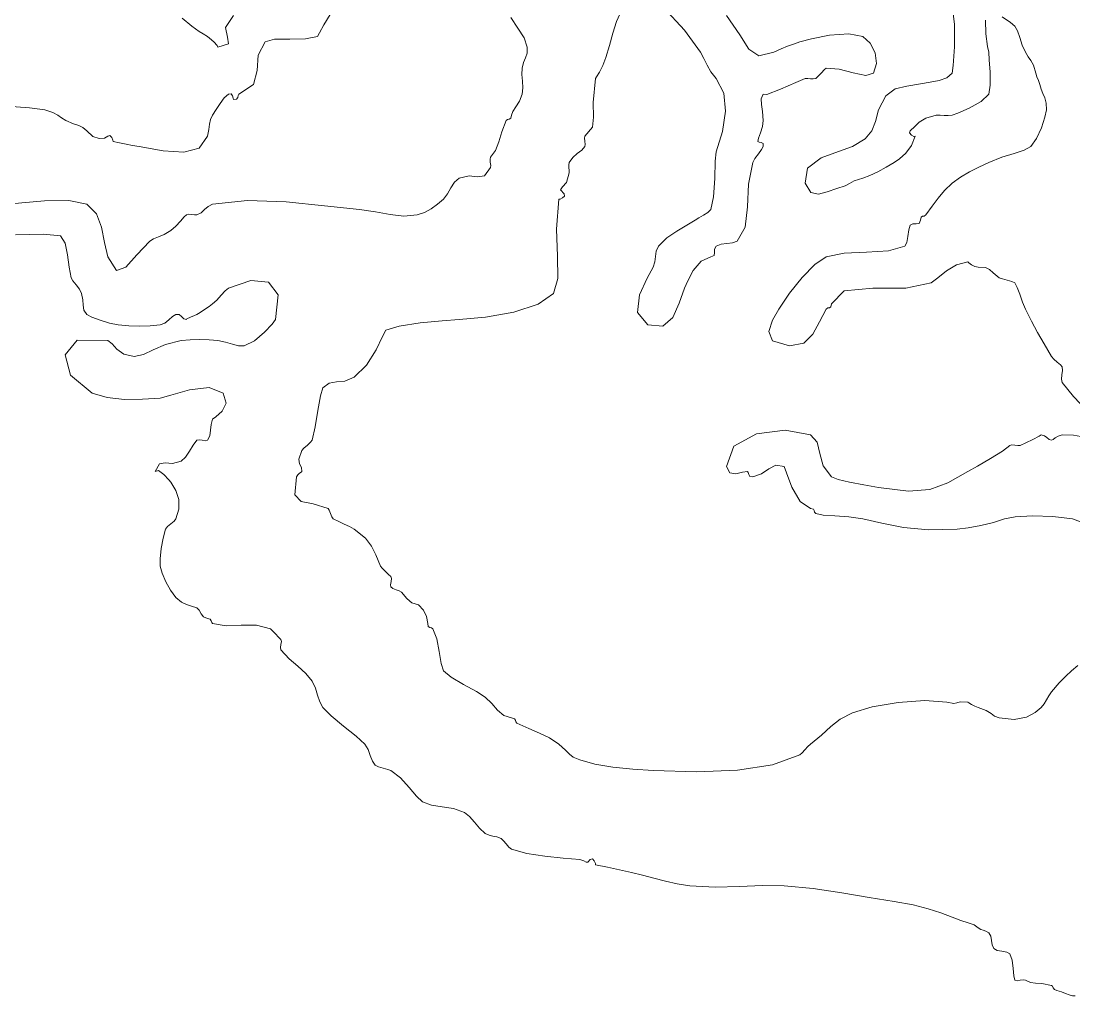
# Model space of a CAD drawing. Header units: inches. Extents: x 18 to 851, y -500 to 848.
# Drawn here: x 132.22 to 153.48, y 806.6 to 826.3 of the extents above; entities that cross this region are included whole.
import ezdxf

# ---------------------------------------------------------------- set-up
doc = ezdxf.new("R2010")
doc.units = ezdxf.units.IN
doc.header["$MEASUREMENT"] = 0
doc.layers.add('Layer 1', color=7, linetype='Continuous')

msp = doc.modelspace()

# ---------------------------------------------------------------- linework, layer by layer
at = {"layer": 'Layer 1', "lineweight": 0}
for points in [[(151.69, 826.317), (151.697, 826.038), (151.733, 825.784), (151.755, 825.665), (151.766, 825.514), (151.784, 825.262), (151.787, 824.999), (151.755, 824.817), (151.602, 824.671), (151.359, 824.537), (151.129, 824.437), (151.014, 824.394), (150.938, 824.385), (150.856, 824.39), (150.774, 824.398), (150.696, 824.394), (150.484, 824.333), (150.353, 824.253), (150.26, 824.165), (150.167, 824.076), (150.158, 824.035), (150.195, 823.991), (150.244, 823.963), (150.272, 823.97), (150.194, 823.782), (150.08, 823.628), (149.956, 823.513), (149.849, 823.441), (149.681, 823.345), (149.515, 823.252), (149.357, 823.174), (149.214, 823.123), (149.037, 823.066), (148.944, 823.016), (148.854, 822.966), (148.685, 822.912), (148.494, 822.848), (148.317, 822.798), (148.165, 822.832), (148.049, 823.018), (148.093, 823.327), (148.369, 823.531), (148.723, 823.664), (149.002, 823.759), (149.263, 823.915), (149.397, 824.079), (149.467, 824.268), (149.531, 824.5), (149.676, 824.787), (149.866, 824.924), (150.1, 824.981), (150.378, 825.029), (150.572, 825.063), (150.755, 825.094), (150.908, 825.146), (151.014, 825.241), (151.035, 825.401), (151.063, 825.773), (151.067, 826.223), (151.014, 826.617)], [(151.014, 826.617), (151.067, 826.223), (151.063, 825.773), (151.035, 825.401), (151.014, 825.241), (150.908, 825.146), (150.755, 825.094), (150.572, 825.063), (150.378, 825.029), (150.1, 824.981), (149.866, 824.924), (149.676, 824.787), (149.531, 824.5), (149.467, 824.268), (149.397, 824.079), (149.263, 823.915), (149.002, 823.759), (148.723, 823.664), (148.369, 823.531), (148.093, 823.327), (148.049, 823.018), (148.165, 822.832), (148.317, 822.798), (148.494, 822.848), (148.685, 822.912), (148.854, 822.966), (148.944, 823.016), (149.037, 823.066), (149.214, 823.123), (149.357, 823.174), (149.515, 823.252), (149.681, 823.345), (149.849, 823.441), (149.956, 823.513), (150.08, 823.628), (150.194, 823.782), (150.272, 823.97), (150.244, 823.963), (150.195, 823.991), (150.158, 824.035), (150.167, 824.076), (150.26, 824.165), (150.353, 824.253), (150.484, 824.333), (150.696, 824.394), (150.774, 824.398), (150.856, 824.39), (150.938, 824.385), (151.014, 824.394), (151.129, 824.437), (151.359, 824.537), (151.602, 824.671), (151.755, 824.817), (151.787, 824.999), (151.784, 825.262), (151.766, 825.514), (151.755, 825.665), (151.733, 825.784), (151.697, 826.038), (151.69, 826.317)], [(138.454, 826.425), (138.328, 826.221), (138.245, 826.056), (138.202, 825.982), (137.962, 825.937), (137.641, 825.933), (137.335, 825.928), (137.144, 825.876), (137.003, 825.609), (136.982, 825.299), (136.91, 825.014), (136.614, 824.817), (136.6, 824.794), (136.591, 824.753), (136.567, 824.717), (136.508, 824.711), (136.501, 824.736), (136.486, 824.786), (136.455, 824.825), (136.402, 824.817), (136.318, 824.742), (136.233, 824.632), (136.152, 824.509), (136.084, 824.394), (136.044, 824.304), (136.022, 824.214), (136.005, 824.107), (135.979, 823.97), (135.814, 823.725), (135.504, 823.645), (135.087, 823.675), (134.602, 823.759), (134.469, 823.783), (134.337, 823.807), (134.205, 823.834), (134.073, 823.864), (134.071, 823.89), (134.048, 823.943), (134.01, 823.984), (133.967, 823.97), (133.897, 823.928), (133.791, 823.923), (133.667, 823.967), (133.543, 824.076), (133.466, 824.149), (133.384, 824.185), (133.276, 824.219), (133.12, 824.288), (133.032, 824.343), (132.957, 824.396), (132.856, 824.449), (132.696, 824.5), (132.388, 824.54), (131.936, 824.574)], [(135.468, 826.357), (135.661, 826.194), (135.737, 826.138), (135.814, 826.087), (135.894, 826.037), (135.979, 825.982), (136.022, 825.947), (136.105, 825.875), (136.178, 825.804), (136.19, 825.771), (136.402, 825.834), (136.381, 825.972), (136.344, 826.168), (136.508, 826.406)], [(144.343, 826.512), (144.24, 826.286), (144.163, 826.048), (144.097, 825.804), (144.026, 825.559), (143.963, 825.399), (143.894, 825.265), (143.837, 825.171), (143.814, 825.135), (143.768, 824.654), (143.777, 824.354), (143.753, 824.152), (143.602, 823.97), (143.591, 823.931), (143.599, 823.869), (143.607, 823.804), (143.602, 823.759), (143.538, 823.691), (143.447, 823.621), (143.354, 823.54), (143.285, 823.441), (143.276, 823.394), (143.277, 823.337), (143.283, 823.279), (143.285, 823.229), (143.232, 823.037), (143.151, 822.944), (143.111, 822.888), (143.179, 822.806), (143.192, 822.762), (143.151, 822.724), (143.098, 822.7), (143.073, 822.7), (143.029, 822.093), (143.046, 821.544), (143.051, 821.096), (142.967, 820.794), (142.658, 820.574), (142.165, 820.415), (141.596, 820.313), (141.061, 820.265), (140.718, 820.242), (140.273, 820.198), (139.851, 820.135), (139.579, 820.053), (139.515, 819.927), (139.385, 819.656), (139.193, 819.344), (138.943, 819.1), (138.755, 819.025), (138.584, 819.008), (138.434, 818.984), (138.308, 818.888), (138.259, 818.724), (138.209, 818.427), (138.155, 818.097), (138.096, 817.829), (138.062, 817.787), (137.996, 817.728), (137.927, 817.666), (137.885, 817.618), (137.821, 817.447), (137.836, 817.35), (137.875, 817.281), (137.885, 817.194), (137.87, 817.184), (137.838, 817.164), (137.803, 817.132), (137.779, 817.088), (137.743, 816.729), (137.871, 816.589), (138.111, 816.541), (138.414, 816.453), (138.44, 816.416), (138.464, 816.35), (138.49, 816.283), (138.52, 816.241), (138.632, 816.185), (138.741, 816.136), (138.846, 816.087), (138.943, 816.029), (139.168, 815.849), (139.293, 815.691), (139.376, 815.517), (139.473, 815.288), (139.507, 815.245), (139.57, 815.181), (139.638, 815.117), (139.685, 815.076), (139.695, 815.037), (139.688, 814.974), (139.678, 814.91), (139.685, 814.865), (139.725, 814.836), (139.787, 814.81), (139.851, 814.784), (139.896, 814.759), (139.94, 814.712), (140.001, 814.641), (140.063, 814.576), (140.108, 814.547), (140.243, 814.502), (140.34, 814.399), (140.401, 814.265), (140.426, 814.124), (140.439, 814.063), (140.467, 814.046), (140.5, 814.042), (140.532, 814.018), (140.608, 813.817), (140.657, 813.561), (140.697, 813.321), (140.743, 813.17), (140.898, 813.042), (141.15, 812.893), (141.411, 812.75), (141.59, 812.641), (141.724, 812.51), (141.839, 812.375), (141.961, 812.267), (142.12, 812.218), (142.178, 812.202), (142.197, 812.172), (142.203, 812.138), (142.226, 812.112), (142.468, 812.003), (142.686, 811.913), (142.885, 811.816), (143.073, 811.688), (143.208, 811.568), (143.287, 811.489), (143.365, 811.43), (143.496, 811.371), (143.798, 811.287), (144.165, 811.227), (144.569, 811.186), (144.979, 811.159), (145.86, 811.133), (146.68, 811.167), (147.389, 811.275), (147.943, 811.477), (147.988, 811.514), (148.044, 811.575), (148.103, 811.64), (148.155, 811.688), (148.378, 811.873), (148.564, 812.043), (148.758, 812.194), (149.002, 812.323), (149.399, 812.441), (149.926, 812.534), (150.468, 812.574), (150.908, 812.535), (151.051, 812.512), (151.113, 812.527), (151.178, 812.545), (151.332, 812.535), (151.356, 812.521), (151.41, 812.49), (151.477, 812.455), (151.543, 812.429), (151.706, 812.368), (151.803, 812.308), (151.875, 812.256), (151.967, 812.218), (152.271, 812.188), (152.515, 812.238), (152.696, 812.332), (152.814, 812.429), (152.875, 812.504), (152.923, 812.583), (152.969, 812.666), (153.025, 812.747), (153.18, 812.929), (153.309, 813.064), (153.429, 813.173), (153.555, 813.276)], [(153.555, 813.276), (153.429, 813.173), (153.309, 813.064), (153.18, 812.929), (153.025, 812.747), (152.969, 812.666), (152.923, 812.583), (152.875, 812.504), (152.814, 812.429), (152.696, 812.332), (152.515, 812.238), (152.271, 812.188), (151.967, 812.218), (151.875, 812.256), (151.803, 812.308), (151.706, 812.368), (151.543, 812.429), (151.477, 812.455), (151.41, 812.49), (151.356, 812.521), (151.332, 812.535), (151.178, 812.545), (151.113, 812.527), (151.051, 812.512), (150.908, 812.535), (150.468, 812.574), (149.926, 812.534), (149.399, 812.441), (149.002, 812.323), (148.758, 812.194), (148.564, 812.043), (148.378, 811.873), (148.155, 811.688), (148.103, 811.64), (148.044, 811.575), (147.988, 811.514), (147.943, 811.477), (147.389, 811.275), (146.68, 811.167), (145.86, 811.133), (144.979, 811.159), (144.569, 811.186), (144.165, 811.227), (143.798, 811.287), (143.496, 811.371), (143.365, 811.43), (143.287, 811.489), (143.208, 811.568), (143.073, 811.688), (142.885, 811.816), (142.686, 811.913), (142.468, 812.003), (142.226, 812.112), (142.203, 812.138), (142.197, 812.172), (142.178, 812.202), (142.12, 812.218), (141.961, 812.267), (141.839, 812.375), (141.724, 812.51), (141.59, 812.641), (141.411, 812.75), (141.15, 812.893), (140.898, 813.042), (140.743, 813.17), (140.697, 813.321), (140.657, 813.561), (140.608, 813.817), (140.532, 814.018), (140.5, 814.042), (140.467, 814.046), (140.439, 814.063), (140.426, 814.124), (140.401, 814.265), (140.34, 814.399), (140.243, 814.502), (140.108, 814.547), (140.063, 814.576), (140.001, 814.641), (139.94, 814.712), (139.896, 814.759), (139.851, 814.784), (139.787, 814.81), (139.725, 814.836), (139.685, 814.865), (139.678, 814.91), (139.688, 814.974), (139.695, 815.037), (139.685, 815.076), (139.638, 815.117), (139.57, 815.181), (139.507, 815.245), (139.473, 815.288), (139.376, 815.517), (139.293, 815.691), (139.168, 815.849), (138.943, 816.029), (138.846, 816.087), (138.741, 816.136), (138.632, 816.185), (138.52, 816.241), (138.49, 816.283), (138.464, 816.35), (138.44, 816.416), (138.414, 816.453), (138.111, 816.541), (137.871, 816.589), (137.743, 816.729), (137.779, 817.088), (137.803, 817.132), (137.838, 817.164), (137.87, 817.184), (137.885, 817.194), (137.875, 817.281), (137.836, 817.35), (137.821, 817.447), (137.885, 817.618), (137.927, 817.666), (137.996, 817.728), (138.062, 817.787), (138.096, 817.829), (138.155, 818.097), (138.209, 818.427), (138.259, 818.724), (138.308, 818.888), (138.434, 818.984), (138.584, 819.008), (138.755, 819.025), (138.943, 819.1), (139.193, 819.344), (139.385, 819.656), (139.515, 819.927), (139.579, 820.053), (139.851, 820.135), (140.273, 820.198), (140.718, 820.242), (141.061, 820.265), (141.596, 820.313), (142.165, 820.415), (142.658, 820.574), (142.967, 820.794), (143.051, 821.096), (143.046, 821.544), (143.029, 822.093), (143.073, 822.7), (143.098, 822.7), (143.151, 822.724), (143.192, 822.762), (143.179, 822.806), (143.111, 822.888), (143.151, 822.944), (143.232, 823.037), (143.285, 823.229), (143.283, 823.279), (143.277, 823.337), (143.276, 823.394), (143.285, 823.441), (143.354, 823.54), (143.447, 823.621), (143.538, 823.691), (143.602, 823.759), (143.607, 823.804), (143.599, 823.869), (143.591, 823.931), (143.602, 823.97), (143.753, 824.152), (143.777, 824.354), (143.768, 824.654), (143.814, 825.135), (143.837, 825.171), (143.894, 825.265), (143.963, 825.399), (144.026, 825.559), (144.097, 825.804), (144.163, 826.048), (144.24, 826.286), (144.343, 826.512)], [(146.461, 826.406), (146.728, 826.017), (146.914, 825.727), (147.112, 825.591), (147.414, 825.665), (147.565, 825.736), (147.691, 825.787), (147.812, 825.829), (147.943, 825.876), (148.177, 825.94), (148.543, 826.008), (148.927, 826.036), (149.214, 825.982), (149.358, 825.851), (149.46, 825.655), (149.492, 825.438), (149.426, 825.241), (149.271, 825.195), (149.019, 825.249), (148.732, 825.324), (148.473, 825.347), (148.438, 825.315), (148.374, 825.246), (148.307, 825.174), (148.261, 825.135), (148.212, 825.127), (148.156, 825.131), (148.1, 825.138), (148.049, 825.135), (147.863, 825.058), (147.551, 824.918), (147.276, 824.809), (147.202, 824.817), (147.16, 824.722), (147.166, 824.611), (147.189, 824.471), (147.202, 824.288), (147.184, 824.166), (147.145, 824.038), (147.109, 823.929), (147.096, 823.864), (147.121, 823.847), (147.163, 823.843), (147.199, 823.823), (147.202, 823.759), (147.169, 823.701), (147.104, 823.613), (147.035, 823.519), (146.99, 823.441), (146.902, 823.004), (146.884, 822.542), (146.84, 822.132), (146.673, 821.853), (146.578, 821.816), (146.466, 821.804), (146.351, 821.79), (146.249, 821.747), (146.22, 821.69), (146.221, 821.622), (146.21, 821.563), (146.144, 821.535), (145.947, 821.447), (145.79, 821.258), (145.677, 821.049), (145.614, 820.9), (145.505, 820.596), (145.374, 820.31), (145.177, 820.133), (144.873, 820.159), (144.66, 820.41), (144.702, 820.763), (144.855, 821.104), (144.979, 821.323), (145.012, 821.431), (145.024, 821.542), (145.04, 821.649), (145.084, 821.747), (145.253, 821.915), (145.458, 822.054), (145.661, 822.172), (145.826, 822.276), (145.903, 822.323), (145.998, 822.373), (146.086, 822.428), (146.144, 822.488), (146.198, 822.742), (146.223, 823.113), (146.233, 823.463), (146.249, 823.653), (146.378, 824.064), (146.441, 824.473), (146.408, 824.842), (146.249, 825.135), (146.145, 825.268), (146.067, 825.405), (146.001, 825.54), (145.932, 825.665), (145.615, 826.115), (145.189, 826.573)], [(145.189, 826.573), (145.615, 826.115), (145.932, 825.665), (146.001, 825.54), (146.067, 825.405), (146.145, 825.268), (146.249, 825.135), (146.408, 824.842), (146.441, 824.473), (146.378, 824.064), (146.249, 823.653), (146.233, 823.463), (146.223, 823.113), (146.198, 822.742), (146.144, 822.488), (146.086, 822.428), (145.998, 822.373), (145.903, 822.323), (145.826, 822.276), (145.661, 822.172), (145.458, 822.054), (145.253, 821.915), (145.084, 821.747), (145.04, 821.649), (145.024, 821.542), (145.012, 821.431), (144.979, 821.323), (144.855, 821.104), (144.702, 820.763), (144.66, 820.41), (144.873, 820.159), (145.177, 820.133), (145.374, 820.31), (145.505, 820.596), (145.614, 820.9), (145.677, 821.049), (145.79, 821.258), (145.947, 821.447), (146.144, 821.535), (146.21, 821.563), (146.221, 821.622), (146.22, 821.69), (146.249, 821.747), (146.351, 821.79), (146.466, 821.804), (146.578, 821.816), (146.673, 821.853), (146.84, 822.132), (146.884, 822.542), (146.902, 823.004), (146.99, 823.441), (147.035, 823.519), (147.104, 823.613), (147.169, 823.701), (147.202, 823.759), (147.199, 823.823), (147.163, 823.843), (147.121, 823.847), (147.096, 823.864), (147.109, 823.929), (147.145, 824.038), (147.184, 824.166), (147.202, 824.288), (147.189, 824.471), (147.166, 824.611), (147.16, 824.722), (147.202, 824.817), (147.276, 824.809), (147.551, 824.918), (147.863, 825.058), (148.049, 825.135), (148.1, 825.138), (148.156, 825.131), (148.212, 825.127), (148.261, 825.135), (148.307, 825.174), (148.374, 825.246), (148.438, 825.315), (148.473, 825.347), (148.732, 825.324), (149.019, 825.249), (149.271, 825.195), (149.426, 825.241), (149.492, 825.438), (149.46, 825.655), (149.358, 825.851), (149.214, 825.982), (148.927, 826.036), (148.543, 826.008), (148.177, 825.94), (147.943, 825.876), (147.812, 825.829), (147.691, 825.787), (147.565, 825.736), (147.414, 825.665), (147.112, 825.591), (146.914, 825.727), (146.728, 826.017), (146.461, 826.406)], [(131.955, 822.594), (132.23, 822.624), (132.691, 822.664), (133.181, 822.668), (133.543, 822.594), (133.736, 822.404), (133.837, 822.132), (133.897, 821.826), (133.967, 821.535), (134.141, 821.259), (134.332, 821.324), (134.552, 821.574), (134.814, 821.853), (134.888, 821.895), (134.988, 821.935), (135.107, 821.987), (135.237, 822.064), (135.342, 822.154), (135.435, 822.253), (135.508, 822.338), (135.555, 822.382), (135.602, 822.392), (135.659, 822.387), (135.717, 822.38), (135.767, 822.382), (135.854, 822.425), (135.922, 822.489), (135.991, 822.552), (136.084, 822.594), (136.788, 822.669), (137.566, 822.643), (138.345, 822.566), (139.049, 822.488), (139.373, 822.441), (139.668, 822.387), (139.946, 822.357), (140.214, 822.382), (140.361, 822.432), (140.498, 822.504), (140.624, 822.595), (140.743, 822.7), (140.826, 822.806), (140.895, 822.927), (140.968, 823.041), (141.061, 823.123), (141.263, 823.172), (141.433, 823.151), (141.576, 823.169), (141.696, 823.335), (141.699, 823.381), (141.691, 823.446), (141.686, 823.509), (141.696, 823.547), (141.798, 823.678), (141.864, 823.854), (141.926, 824.061), (142.014, 824.288), (142.04, 824.31), (142.074, 824.317), (142.104, 824.336), (142.12, 824.394), (142.148, 824.468), (142.209, 824.564), (142.279, 824.68), (142.332, 824.817), (142.346, 824.946), (142.339, 825.081), (142.329, 825.216), (142.332, 825.347), (142.36, 825.461), (142.399, 825.554), (142.432, 825.649), (142.438, 825.771), (142.372, 825.956), (142.244, 826.152), (142.106, 826.37)], [(153.742, 818.422), (153.468, 818.714), (153.237, 818.994), (153.222, 819.063), (153.232, 819.149), (153.244, 819.238), (153.237, 819.312), (153.203, 819.352), (153.14, 819.408), (153.072, 819.469), (153.025, 819.523), (152.874, 819.775), (152.739, 820.007), (152.616, 820.235), (152.496, 820.477), (152.439, 820.617), (152.384, 820.776), (152.332, 820.917), (152.284, 821.006), (152.225, 821.036), (152.128, 821.063), (152.03, 821.088), (151.967, 821.111), (151.847, 821.208), (151.771, 821.279), (151.688, 821.319), (151.543, 821.323), (151.472, 821.337), (151.407, 821.374), (151.356, 821.412), (151.332, 821.429), (151.103, 821.375), (150.9, 821.251), (150.727, 821.11), (150.59, 821.006), (150.08, 820.902), (149.418, 820.899), (148.839, 820.844), (148.579, 820.582), (148.564, 820.522), (148.538, 820.505), (148.504, 820.5), (148.473, 820.477), (148.338, 820.223), (148.206, 819.972), (148.021, 819.788), (147.731, 819.735), (147.391, 819.839), (147.312, 820.026), (147.391, 820.254), (147.52, 820.477), (147.731, 820.797), (147.986, 821.116), (148.247, 821.38), (148.473, 821.535), (148.838, 821.61), (149.29, 821.63), (149.729, 821.656), (150.061, 821.747), (150.099, 821.82), (150.12, 821.947), (150.139, 822.08), (150.167, 822.17), (150.223, 822.2), (150.291, 822.198), (150.35, 822.209), (150.378, 822.276), (150.391, 822.336), (150.417, 822.353), (150.449, 822.358), (150.484, 822.382), (150.611, 822.555), (150.731, 822.721), (150.86, 822.875), (151.014, 823.018), (151.186, 823.141), (151.366, 823.249), (151.555, 823.347), (151.755, 823.441), (152.022, 823.544), (152.269, 823.619), (152.47, 823.685), (152.602, 823.759), (152.723, 823.924), (152.821, 824.141), (152.889, 824.352), (152.92, 824.5), (152.917, 824.637), (152.887, 824.744), (152.847, 824.835), (152.814, 824.923), (152.786, 825.017), (152.757, 825.098), (152.729, 825.171), (152.708, 825.241), (152.657, 825.402), (152.606, 825.501), (152.553, 825.576), (152.496, 825.665), (152.432, 825.811), (152.384, 825.961), (152.339, 826.095), (152.284, 826.194), (152.194, 826.265), (152.024, 826.382)], [(152.024, 826.382), (152.194, 826.265), (152.284, 826.194), (152.339, 826.095), (152.384, 825.961), (152.432, 825.811), (152.496, 825.665), (152.553, 825.576), (152.606, 825.501), (152.657, 825.402), (152.708, 825.241), (152.729, 825.171), (152.757, 825.098), (152.786, 825.017), (152.814, 824.923), (152.847, 824.835), (152.887, 824.744), (152.917, 824.637), (152.92, 824.5), (152.889, 824.352), (152.821, 824.141), (152.723, 823.924), (152.602, 823.759), (152.47, 823.685), (152.269, 823.619), (152.022, 823.544), (151.755, 823.441), (151.555, 823.347), (151.366, 823.249), (151.186, 823.141), (151.014, 823.018), (150.86, 822.875), (150.731, 822.721), (150.611, 822.555), (150.484, 822.382), (150.449, 822.358), (150.417, 822.353), (150.391, 822.336), (150.378, 822.276), (150.35, 822.209), (150.291, 822.198), (150.223, 822.2), (150.167, 822.17), (150.139, 822.08), (150.12, 821.947), (150.099, 821.82), (150.061, 821.747), (149.729, 821.656), (149.29, 821.63), (148.838, 821.61), (148.473, 821.535), (148.247, 821.38), (147.986, 821.116), (147.731, 820.797), (147.52, 820.477), (147.391, 820.254), (147.312, 820.026), (147.391, 819.839), (147.731, 819.735), (148.021, 819.788), (148.206, 819.972), (148.338, 820.223), (148.473, 820.477), (148.504, 820.5), (148.538, 820.505), (148.564, 820.522), (148.579, 820.582), (148.839, 820.844), (149.418, 820.899), (150.08, 820.902), (150.59, 821.006), (150.727, 821.11), (150.9, 821.251), (151.103, 821.375), (151.332, 821.429), (151.356, 821.412), (151.407, 821.374), (151.472, 821.337), (151.543, 821.323), (151.688, 821.319), (151.771, 821.279), (151.847, 821.208), (151.967, 821.111), (152.03, 821.088), (152.128, 821.063), (152.225, 821.036), (152.284, 821.006), (152.332, 820.917), (152.384, 820.776), (152.439, 820.617), (152.496, 820.477), (152.616, 820.235), (152.739, 820.007), (152.874, 819.775), (153.025, 819.523), (153.072, 819.469), (153.14, 819.408), (153.203, 819.352), (153.237, 819.312), (153.244, 819.238), (153.232, 819.149), (153.222, 819.063), (153.237, 818.994), (153.468, 818.714), (153.742, 818.422)], [(153.5, 806.604), (153.449, 806.606), (153.379, 806.627), (153.306, 806.655), (153.225, 806.684), (153.131, 806.712), (153.083, 806.736), (153.057, 806.77), (153.041, 806.801), (153.025, 806.817), (152.829, 806.856), (152.698, 806.865), (152.599, 806.875), (152.496, 806.923), (152.45, 806.93), (152.388, 806.921), (152.327, 806.912), (152.284, 806.923), (152.263, 807.007), (152.249, 807.16), (152.227, 807.326), (152.179, 807.453), (152.118, 807.486), (152.023, 807.505), (151.927, 807.524), (151.861, 807.559), (151.825, 807.633), (151.812, 807.723), (151.796, 807.809), (151.755, 807.876), (151.7, 807.911), (151.646, 807.93), (151.593, 807.948), (151.543, 807.982), (151.459, 808.037), (151.342, 808.082), (151.193, 808.13), (151.014, 808.194), (150.789, 808.28), (150.535, 808.363), (150.229, 808.441), (149.849, 808.512), (149.343, 808.595), (148.792, 808.688), (148.213, 808.771), (147.625, 808.83), (147.184, 808.835), (146.72, 808.816), (146.233, 808.803), (145.72, 808.83), (145.466, 808.868), (145.225, 808.923), (144.994, 808.983), (144.767, 809.041), (144.54, 809.094), (144.302, 809.148), (144.059, 809.202), (143.814, 809.253), (143.813, 809.278), (143.79, 809.332), (143.751, 809.372), (143.708, 809.359), (143.657, 809.307), (143.625, 809.309), (143.582, 809.336), (143.496, 809.359), (143.162, 809.386), (142.792, 809.424), (142.429, 809.483), (142.12, 809.57), (142.065, 809.611), (142.009, 809.675), (141.956, 809.74), (141.908, 809.782), (141.822, 809.816), (141.743, 809.833), (141.667, 809.852), (141.59, 809.888), (141.475, 809.99), (141.371, 810.113), (141.271, 810.229), (141.167, 810.312), (140.948, 810.388), (140.718, 810.424), (140.5, 810.457), (140.32, 810.523), (140.203, 810.636), (140.05, 810.815), (139.874, 811.008), (139.685, 811.159), (139.62, 811.181), (139.526, 811.205), (139.432, 811.231), (139.367, 811.265), (139.309, 811.349), (139.268, 811.46), (139.223, 811.579), (139.155, 811.688), (138.979, 811.852), (138.729, 812.056), (138.479, 812.261), (138.308, 812.429), (138.246, 812.545), (138.203, 812.68), (138.16, 812.822), (138.096, 812.959), (137.965, 813.12), (137.803, 813.262), (137.629, 813.412), (137.461, 813.594), (137.454, 813.639), (137.463, 813.703), (137.472, 813.766), (137.461, 813.806), (137.413, 813.853), (137.351, 813.919), (137.291, 813.982), (137.249, 814.018), (136.972, 814.09), (136.661, 814.092), (136.354, 814.082), (136.084, 814.124), (136.066, 814.146), (136.057, 814.18), (136.035, 814.213), (135.979, 814.229), (135.899, 814.26), (135.852, 814.325), (135.814, 814.394), (135.767, 814.441), (135.658, 814.48), (135.555, 814.511), (135.452, 814.56), (135.343, 814.653), (135.235, 814.797), (135.138, 814.969), (135.065, 815.142), (135.026, 815.288), (135.024, 815.436), (135.045, 815.639), (135.083, 815.852), (135.132, 816.029), (135.172, 816.083), (135.238, 816.141), (135.304, 816.195), (135.343, 816.241), (135.399, 816.438), (135.398, 816.629), (135.344, 816.812), (135.237, 816.982), (135.198, 817.03), (135.098, 817.137), (134.988, 817.219), (134.92, 817.194), (135.009, 817.354), (135.126, 817.374), (135.272, 817.356), (135.449, 817.406), (135.533, 817.488), (135.614, 817.607), (135.692, 817.731), (135.767, 817.829), (135.81, 817.839), (135.873, 817.829), (135.936, 817.819), (135.979, 817.829), (136.025, 817.917), (136.042, 818.03), (136.054, 818.148), (136.084, 818.253), (136.15, 818.301), (136.273, 818.414), (136.354, 818.58), (136.296, 818.782), (136.017, 818.897), (135.616, 818.848), (135.237, 818.739), (135.026, 818.676), (134.669, 818.657), (134.302, 818.654), (133.953, 818.689), (133.649, 818.782), (133.214, 819.145), (133.107, 819.557), (133.351, 819.847), (133.967, 819.841), (134.054, 819.778), (134.15, 819.671), (134.288, 819.569), (134.497, 819.523), (134.685, 819.563), (134.885, 819.657), (135.13, 819.763), (135.449, 819.841), (135.627, 819.857), (135.82, 819.862), (136.012, 819.856), (136.19, 819.841), (136.346, 819.809), (136.483, 819.766), (136.606, 819.733), (136.72, 819.735), (136.928, 819.839), (137.132, 820.01), (137.288, 820.176), (137.355, 820.265), (137.406, 820.767), (137.212, 821.019), (136.852, 821.052), (136.402, 820.9), (136.338, 820.846), (136.258, 820.756), (136.171, 820.659), (136.084, 820.582), (136.012, 820.531), (135.92, 820.468), (135.832, 820.408), (135.767, 820.371), (135.719, 820.35), (135.634, 820.313), (135.563, 820.278), (135.555, 820.265), (135.502, 820.283), (135.457, 820.327), (135.407, 820.366), (135.343, 820.371), (135.27, 820.326), (135.199, 820.258), (135.121, 820.194), (135.026, 820.159), (134.825, 820.142), (134.61, 820.133), (134.392, 820.137), (134.179, 820.159), (134.001, 820.196), (133.811, 820.252), (133.646, 820.314), (133.543, 820.371), (133.483, 820.455), (133.467, 820.554), (133.462, 820.667), (133.438, 820.794), (133.393, 820.877), (133.327, 820.965), (133.264, 821.047), (133.226, 821.111), (133.184, 821.326), (133.154, 821.577), (133.107, 821.808), (133.014, 821.958), (132.668, 821.991), (132.105, 821.979)], [(154.322, 815.914), (153.449, 816.241), (153.047, 816.29), (152.637, 816.3), (152.289, 816.281), (152.073, 816.241), (151.852, 816.17), (151.598, 816.108), (151.343, 816.059), (151.12, 816.029), (150.542, 816.016), (150.037, 816.066), (149.598, 816.151), (149.214, 816.241), (148.928, 816.283), (148.646, 816.301), (148.409, 816.314), (148.261, 816.347), (148.235, 816.378), (148.233, 816.411), (148.219, 816.438), (148.155, 816.453), (147.947, 816.591), (147.781, 816.881), (147.67, 817.168), (147.625, 817.3), (147.457, 817.323), (147.315, 817.252), (147.17, 817.152), (146.99, 817.088), (146.933, 817.099), (146.908, 817.134), (146.897, 817.174), (146.884, 817.194), (146.781, 817.181), (146.648, 817.153), (146.528, 817.172), (146.461, 817.3), (146.61, 817.712), (147.066, 817.955), (147.644, 818.029), (148.155, 817.935), (148.289, 817.79), (148.345, 817.562), (148.412, 817.31), (148.579, 817.088), (148.713, 817.035), (148.947, 816.981), (149.235, 816.929), (149.531, 816.876), (150.135, 816.801), (150.567, 816.834), (150.932, 816.968), (151.332, 817.194), (151.529, 817.308), (151.79, 817.458), (152.034, 817.609), (152.179, 817.724), (152.216, 817.734), (152.279, 817.729), (152.344, 817.721), (152.39, 817.724), (152.502, 817.774), (152.648, 817.845), (152.771, 817.908), (152.814, 817.935), (152.879, 817.92), (152.928, 817.881), (152.973, 817.843), (153.025, 817.829), (153.056, 817.846), (153.099, 817.878), (153.158, 817.913), (153.237, 817.935), (153.466, 817.928), (153.687, 817.89)], [(153.687, 817.89), (153.466, 817.928), (153.237, 817.935), (153.158, 817.913), (153.099, 817.878), (153.056, 817.846), (153.025, 817.829), (152.973, 817.843), (152.928, 817.881), (152.879, 817.92), (152.814, 817.935), (152.771, 817.908), (152.648, 817.845), (152.502, 817.774), (152.39, 817.724), (152.344, 817.721), (152.279, 817.729), (152.216, 817.734), (152.179, 817.724), (152.034, 817.609), (151.79, 817.458), (151.529, 817.308), (151.332, 817.194), (150.932, 816.968), (150.567, 816.834), (150.135, 816.801), (149.531, 816.876), (149.235, 816.929), (148.947, 816.981), (148.713, 817.035), (148.579, 817.088), (148.412, 817.31), (148.345, 817.562), (148.289, 817.79), (148.155, 817.935), (147.644, 818.029), (147.066, 817.955), (146.61, 817.712), (146.461, 817.3), (146.528, 817.172), (146.648, 817.153), (146.781, 817.181), (146.884, 817.194), (146.897, 817.174), (146.908, 817.134), (146.933, 817.099), (146.99, 817.088), (147.17, 817.152), (147.315, 817.252), (147.457, 817.323), (147.625, 817.3), (147.67, 817.168), (147.781, 816.881), (147.947, 816.591), (148.155, 816.453), (148.219, 816.438), (148.233, 816.411), (148.235, 816.378), (148.261, 816.347), (148.409, 816.314), (148.646, 816.301), (148.928, 816.283), (149.214, 816.241), (149.598, 816.151), (150.037, 816.066), (150.542, 816.016), (151.12, 816.029), (151.343, 816.059), (151.598, 816.108), (151.852, 816.17), (152.073, 816.241), (152.289, 816.281), (152.637, 816.3), (153.047, 816.29), (153.449, 816.241), (154.322, 815.914)]]:
    msp.add_lwpolyline(points, dxfattribs=at)

doc.saveas('drawing.dxf')
